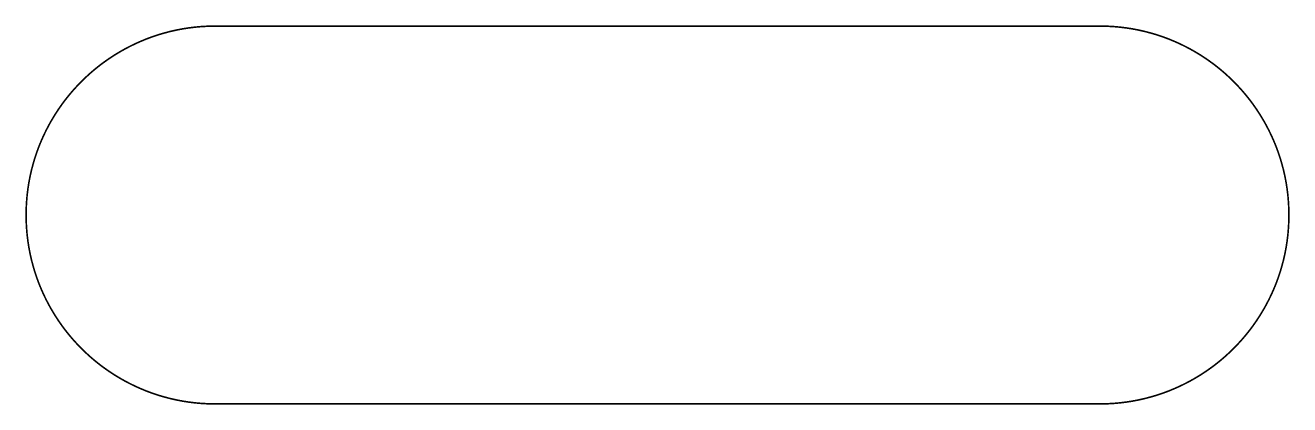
# Model space of a CAD drawing. Extents: x 0.04 to 7.94, y 0.05 to 2.42.
import ezdxf

# ---------------------------------------------------------------- set-up
doc = ezdxf.new("R2010")
doc.units = 0
doc.header["$LTSCALE"] = 0.166667
doc.layers.add('FOREGROUND', color=7, linetype='CONTINUOUS')

msp = doc.modelspace()

# ---------------------------------------------------------------- linework, layer by layer
at = {"layer": 'FOREGROUND', "linetype": 'CONTINUOUS', "const_width": 0.01}
msp.add_lwpolyline([(6.753333, 0.05), (6.793899, 0.050715), (6.834121, 0.052782), (6.873976, 0.056178), (6.913442, 0.060881), (6.952499, 0.06687), (6.991123, 0.074122), (7.029293, 0.082617), (7.066988, 0.092331), (7.104185, 0.103243), (7.140862, 0.115332), (7.176997, 0.128574), (7.21257, 0.142949), (7.247556, 0.158435), (7.281936, 0.175009), (7.315687, 0.19265), (7.348787, 0.211335), (7.381213, 0.231044), (7.412946, 0.251754), (7.443961, 0.273442), (7.474238, 0.296089), (7.503755, 0.31967), (7.53249, 0.344165), (7.56042, 0.369552), (7.587525, 0.395809), (7.613781, 0.422913), (7.639168, 0.450844), (7.663663, 0.479578), (7.687245, 0.509095), (7.709891, 0.539372), (7.73158, 0.570388), (7.752289, 0.60212), (7.771998, 0.634547), (7.790684, 0.667647), (7.808325, 0.701397), (7.824899, 0.735777), (7.840384, 0.770764), (7.854759, 0.806336), (7.868002, 0.842472), (7.88009, 0.879149), (7.891002, 0.916345), (7.900717, 0.95404), (7.909211, 0.99221), (7.916463, 1.030835), (7.922452, 1.069891), (7.927156, 1.109358), (7.930551, 1.149213), (7.932618, 1.189434), (7.933333, 1.23), (7.933333, 1.23), (7.932618, 1.270571), (7.930551, 1.310798), (7.927154, 1.350658), (7.92245, 1.390129), (7.916459, 1.42919), (7.909205, 1.467819), (7.900709, 1.505994), (7.890992, 1.543693), (7.880077, 1.580893), (7.867986, 1.617574), (7.85474, 1.653714), (7.840362, 1.689289), (7.824873, 1.724279), (7.808295, 1.758662), (7.79065, 1.792416), (7.77196, 1.825518), (7.752247, 1.857947), (7.731533, 1.889682), (7.709839, 1.920699), (7.687188, 1.950978), (7.663602, 1.980496), (7.639101, 2.009232), (7.613709, 2.037163), (7.587447, 2.064269), (7.560337, 2.090526), (7.532401, 2.115912), (7.503661, 2.140407), (7.474138, 2.163989), (7.443855, 2.186634), (7.412834, 2.208322), (7.381095, 2.22903), (7.348663, 2.248737), (7.315557, 2.267421), (7.2818, 2.28506), (7.247414, 2.301631), (7.212421, 2.317114), (7.176843, 2.331485), (7.140701, 2.344724), (7.104018, 2.356809), (7.066815, 2.367717), (7.029115, 2.377426), (6.990938, 2.385916), (6.952308, 2.393163), (6.913246, 2.399146), (6.873774, 2.403843), (6.833913, 2.407232), (6.793686, 2.409292), (6.753115, 2.41), (1.229781, 2.41), (1.189221, 2.409277), (1.149005, 2.407204), (1.109155, 2.403801), (1.069695, 2.399092), (1.030644, 2.393097), (0.992025, 2.385839), (0.953861, 2.37734), (0.916173, 2.367621), (0.878982, 2.356705), (0.842311, 2.344612), (0.806181, 2.331366), (0.770615, 2.316988), (0.735635, 2.301499), (0.701261, 2.284923), (0.667516, 2.26728), (0.634423, 2.248592), (0.602002, 2.228882), (0.570276, 2.208171), (0.539266, 2.186481), (0.508995, 2.163834), (0.479484, 2.140252), (0.450755, 2.115757), (0.42283, 2.09037), (0.395731, 2.064114), (0.36948, 2.03701), (0.344099, 2.009081), (0.319609, 1.980347), (0.296032, 1.950832), (0.273391, 1.920557), (0.251707, 1.889543), (0.231002, 1.857813), (0.211298, 1.825388), (0.192616, 1.792291), (0.174979, 1.758543), (0.158409, 1.724167), (0.142927, 1.689183), (0.128555, 1.653614), (0.115316, 1.617483), (0.10323, 1.580809), (0.092321, 1.543617), (0.082609, 1.505926), (0.074117, 1.46776), (0.066866, 1.429141), (0.060878, 1.390089), (0.056176, 1.350627), (0.052781, 1.310777), (0.050715, 1.270561), (0.05, 1.23), (0.05, 1.23), (0.050715, 1.189434), (0.052782, 1.149213), (0.056178, 1.109358), (0.060881, 1.069891), (0.06687, 1.030835), (0.074122, 0.99221), (0.082617, 0.95404), (0.092331, 0.916345), (0.103243, 0.879149), (0.115332, 0.842472), (0.128574, 0.806336), (0.142949, 0.770764), (0.158435, 0.735777), (0.175009, 0.701397), (0.19265, 0.667647), (0.211335, 0.634547), (0.231044, 0.60212), (0.251754, 0.570388), (0.273442, 0.539372), (0.296089, 0.509095), (0.31967, 0.479578), (0.344165, 0.450844), (0.369552, 0.422913), (0.395809, 0.395809), (0.422913, 0.369552), (0.450844, 0.344165), (0.479578, 0.31967), (0.509095, 0.296089), (0.539372, 0.273442), (0.570388, 0.251754), (0.60212, 0.231044), (0.634547, 0.211335), (0.667647, 0.19265), (0.701397, 0.175009), (0.735777, 0.158435), (0.770764, 0.142949), (0.806336, 0.128574), (0.842472, 0.115332), (0.879149, 0.103243), (0.916345, 0.092331), (0.95404, 0.082617), (0.99221, 0.074122), (1.030835, 0.06687), (1.069891, 0.060881), (1.109358, 0.056178), (1.149213, 0.052782), (1.189434, 0.050715), (1.23, 0.05)], close=True, dxfattribs=at)

doc.saveas('drawing.dxf')
